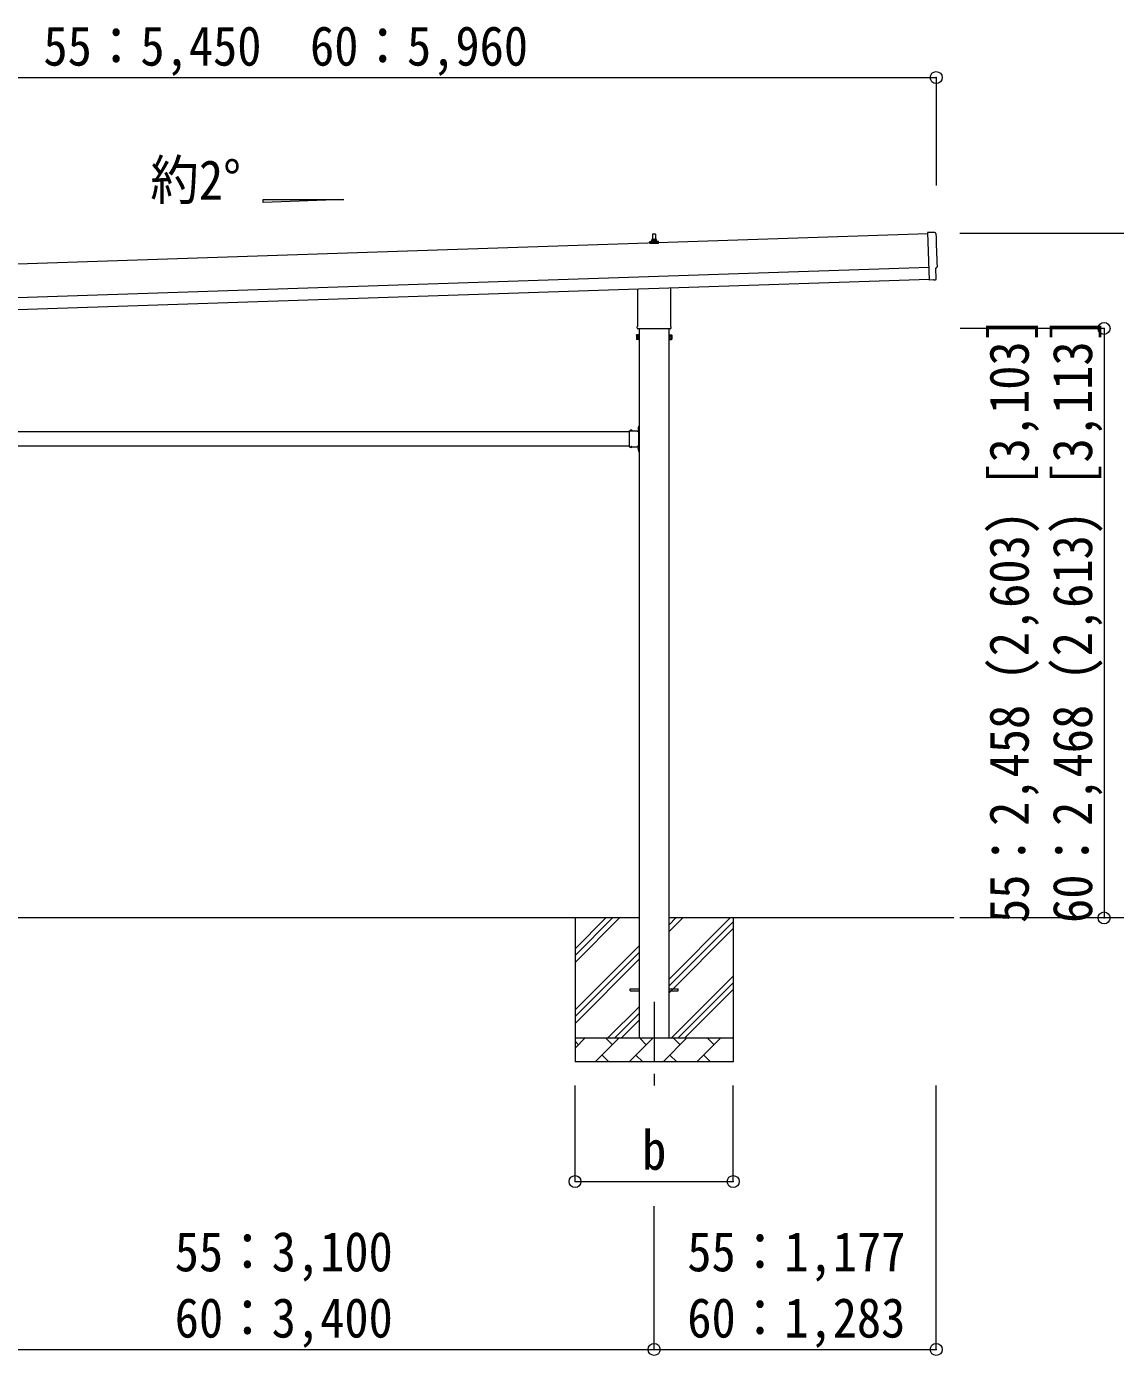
# Model space of a CAD drawing. Units: millimetres at full size, sheet at 1:50; details may follow other scales. Extents: x -14053 to 14053, y -9700 to 9700.
# Drawn here: x 4149 to 8691, y -3720 to 1821 of the extents above; entities that cross this region are included whole.
import ezdxf
from ezdxf.enums import TextEntityAlignment as Align

# ---------------------------------------------------------------- set-up
doc = ezdxf.new("R2010")
doc.units = ezdxf.units.MM
doc.header["$LTSCALE"] = 50
doc.header["$PDMODE"] = 32
doc.header["$PDSIZE"] = 50
doc.linetypes.add('CHAIN1', pattern=[8, 5, -1, 1, -1])
doc.linetypes.add('USER3', pattern=[4, 3, -1])
for name, color, linetype, lineweight in [('0-1_Defpoints', 7, 'CHAIN1', 9), ('0-2_TEXT1', 4, 'Continuous', 9), ('0-3_SHAPE', 7, 'Continuous', 9), ('0-7_PARTS2', 7, 'Continuous', 9), ('0-8_TABLE1', 6, 'Continuous', 9)]:
    doc.layers.add(name, color=color, linetype=linetype, lineweight=lineweight)
doc.styles.add('ＭＳ ゴシック', font='')
doc.styles.get('ＭＳ ゴシック').set_extended_font_data('MS Gothic')

msp = doc.modelspace()

# ---------------------------------------------------------------- linework, layer by layer
at = {"layer": '0-1_Defpoints'}
msp.add_line((6766.66, -2245.61), (6766.66, -2594.61), dxfattribs=at)
at = {"layer": '0-2_TEXT1'}
for p, q in [((7908.02, 957.47), (2525.01, 778.04)), ((6760.66, 931.99), (6761.39, 955.51)), ((6762.39, 956.49), (6770.93, 956.49)), ((6771.93, 955.51), (6772.66, 931.99)), ((7907.85, 962.56), (7914.48, 763.81)), ((7938.02, 961.98), (7907.85, 962.56)), ((6748.41, 916.49), (6748.41, 924.2)), ((6784.91, 916.49), (6748.41, 916.49)), ((6748.79, 924.99), (6784.53, 924.99)), ((6749.17, 925.17), (6755.89, 926.8)), ((6756.28, 926.99), (6777.04, 926.99)), ((6756.66, 927.77), (6756.66, 931.99)), ((6757.66, 931.99), (6775.66, 931.99)), ((6776.66, 927.77), (6776.66, 931.99)), ((6784.14, 925.17), (6777.42, 926.8)), ((6784.91, 916.49), (6784.91, 924.2)), ((2529.68, 638.12), (7912.69, 817.55)), ((7942.18, 815.14), (7942.68, 815.16)), ((7943.74, 768.14), (7942.18, 815.14)), ((2531.34, 588.14), (7914.35, 767.58)), ((6698.36, 572.5), (6698.36, 727.04)), ((6834.96, 731.6), (6834.96, 572.5)), ((7932.66, 765.32), (7914.48, 763.81)), ((7933.35, 764.71), (7932.66, 765.32)), ((7934.1, 764.46), (7941, 765.06)), ((6696.66, 563.72), (6696.66, 569.22)), ((6834.6, 560.22), (6698.72, 560.22)), ((6704.16, 560.22), (6704.16, -2395.61)), ((6829.16, -2395.61), (6829.16, 560.22)), ((6836.66, 569.22), (6836.66, 563.72)), ((6692.66, 534.22), (6693.42, 535.54)), ((6692.66, 534.22), (6692.66, 517.22)), ((6692.66, 517.22), (6693.42, 515.91)), ((6699.66, 535.54), (6693.42, 535.54)), ((6699.66, 530.63), (6693.42, 530.63)), ((6699.66, 520.82), (6693.42, 520.82)), ((6699.66, 515.91), (6693.42, 515.91)), ((6699.66, 515.91), (6699.66, 535.54)), ((6699.66, 534.92), (6702.16, 534.92)), ((6702.16, 516.52), (6699.66, 516.52)), ((6702.16, 536.22), (6704.16, 536.22)), ((6702.16, 515.22), (6702.16, 536.22)), ((6704.16, 515.22), (6702.16, 515.22)), ((6704.16, 536.22), (6704.16, 515.22)), ((6831.16, 536.22), (6829.16, 536.22)), ((6829.16, 515.22), (6831.16, 515.22)), ((6831.16, 515.22), (6831.16, 536.22)), ((6833.66, 534.92), (6831.16, 534.92)), ((6831.16, 516.52), (6833.66, 516.52)), ((6833.66, 535.54), (6839.9, 535.54)), ((6833.66, 515.91), (6833.66, 535.54)), ((6833.66, 530.63), (6839.9, 530.63)), ((6833.66, 520.82), (6839.9, 520.82)), ((6833.66, 515.91), (6839.9, 515.91)), ((6840.66, 534.22), (6839.9, 535.54)), ((6840.66, 517.22), (6839.9, 515.91)), ((6840.66, 534.22), (6840.66, 517.22)), ((3771.16, 132.39), (6662.16, 132.39)), ((6662.16, 135.39), (6702.16, 135.39)), ((6662.16, 135.39), (6662.16, 69.39)), ((6665.26, 135.9), (6677.06, 135.9)), ((6665.26, 135.9), (6665.26, 135.39)), ((6677.06, 135.9), (6677.06, 135.39)), ((6698.16, 133.39), (6702.16, 133.39)), ((6698.16, 131.39), (6698.16, 133.39)), ((6698.16, 132.39), (6703.66, 132.39)), ((6702.16, 131.39), (6698.16, 131.39)), ((6701.65, 151.29), (6701.65, 139.49)), ((6701.65, 151.29), (6702.16, 151.29)), ((6701.65, 139.49), (6702.16, 139.49)), ((6702.16, 155.39), (6702.16, 135.39)), ((6702.16, 155.39), (6704.16, 155.39)), ((6704.16, 148.39), (6702.16, 148.39)), ((6704.16, 142.39), (6702.16, 142.39)), ((6702.16, 131.39), (6702.16, 73.39)), ((6703.66, 132.39), (6703.66, 72.39)), ((3771.16, 72.39), (6662.16, 72.39)), ((6662.16, 69.39), (6702.16, 69.39)), ((6665.26, 68.88), (6665.26, 69.39)), ((6665.26, 68.88), (6677.06, 68.88)), ((6677.06, 68.88), (6677.06, 69.39)), ((6698.16, 73.39), (6698.16, 71.39)), ((6702.16, 73.39), (6698.16, 73.39)), ((6698.16, 72.39), (6703.66, 72.39)), ((6702.16, 71.39), (6698.16, 71.39)), ((6701.65, 65.29), (6701.65, 53.49)), ((6701.65, 65.29), (6702.16, 65.29)), ((6702.16, 69.39), (6702.16, 49.39)), ((6704.16, 62.39), (6702.16, 62.39)), ((6704.16, 56.39), (6702.16, 56.39)), ((6701.65, 53.49), (6702.16, 53.49)), ((6702.16, 49.39), (6704.16, 49.39)), ((6666.66, -2200.11), (6666.66, -2191.11)), ((6666.66, -2191.11), (6704.16, -2191.11)), ((6666.66, -2200.11), (6704.16, -2200.11)), ((6829.16, -2191.11), (6866.66, -2191.11)), ((6829.16, -2200.11), (6866.66, -2200.11)), ((6866.66, -2200.11), (6866.66, -2191.11))]:
    msp.add_line(p, q, dxfattribs=at)
at = {"layer": '0-2_TEXT1', "linetype": 'USER3'}
for p, q in [((6668.66, 138), (6670.01, 135.22)), ((6670.01, 135.22), (6671.16, 134.61)), ((6672.3, 135.22), (6671.16, 134.61)), ((6673.66, 138), (6672.3, 135.22)), ((6699.55, 147.89), (6702.33, 146.54)), ((6699.55, 142.89), (6702.33, 144.25)), ((6702.33, 146.54), (6702.93, 145.39)), ((6702.33, 144.25), (6702.93, 145.39)), ((6668.66, 66.78), (6670.01, 69.56)), ((6670.01, 69.56), (6671.16, 70.17)), ((6672.3, 69.56), (6671.16, 70.17)), ((6673.66, 66.78), (6672.3, 69.56)), ((6699.55, 61.89), (6702.33, 60.54)), ((6699.55, 56.89), (6702.33, 58.25)), ((6702.33, 60.54), (6702.93, 59.39)), ((6702.33, 58.25), (6702.93, 59.39))]:
    msp.add_line(p, q, dxfattribs=at)
at = {"layer": '0-2_TEXT1'}
for centre, radius, start, end in [((6762.39, 955.49), 1, 90, 178.60509), ((6770.93, 955.49), 1, 1.39491, 90), ((7937.94, 957.49), 4.5, 1.09537, 88.91326), ((6749.41, 924.2), 1, 103.62699, 180), ((6755.66, 927.77), 1, 283.62699, 0), ((6760.74, 931.35), 4.13, 90, 171.17633), ((6757.66, 930.99), 1, 90, 180), ((6769.99, 931.99), 4.83, 133.60282, 180), ((6763.33, 931.99), 4.83, 0, 46.39718), ((6772.57, 931.35), 4.13, 8.82367, 90), ((6775.66, 930.99), 1, 0, 90), ((6777.66, 927.77), 1, 180, 256.37301), ((6783.91, 924.2), 1, 0, 76.37301), ((7942.53, 819.66), 4.5, 271.90915, 2.73345), ((7934.01, 765.46), 1, 228.4071, 274.90505), ((6700.66, 569.22), 4, 125.09963, 180), ((6700.66, 563.72), 4, 180, 194.47751), ((6700.66, 563.72), 4, 194.47751, 241.04498), ((6832.66, 563.72), 4, 298.95502, 345.52249), ((6832.66, 569.22), 4, 0, 54.90037), ((6832.66, 563.72), 4, 345.52249, 0), ((6697, 533.08), 4.34, 145.61575, 214.38425), ((6697, 518.36), 4.34, 145.61575, 214.38425), ((6708.9, 525.72), 16.24, 162.41205, 197.58795), ((6836.31, 533.08), 4.34, 325.61575, 34.38425), ((6824.42, 525.72), 16.24, 342.41205, 17.58795), ((6836.31, 518.36), 4.34, 325.61575, 34.38425), ((6671.16, 130.16), 8.23, 44.2189, 135.7811), ((6707.39, 145.39), 8.23, 134.2189, 225.7811), ((6702.16, 135.39), 2, 270, 0), ((6671.16, 74.62), 8.23, 224.2189, 315.7811), ((6707.39, 59.39), 8.23, 134.2189, 225.7811), ((6702.16, 69.39), 2, 0, 90)]:
    msp.add_arc(centre, radius, start, end, dxfattribs=at)
for centre, major_axis, ratio, start_param, end_param in [((12704.97, 1047.34), (-4760.73, -158.69), 0.99863, 6.2686928, 6.2976566), ((7940.74, 768.05), (2.25, -2), 0.9974, 5.5252311, 7.0411395)]:
    msp.add_ellipse(centre, major_axis=major_axis, ratio=ratio, start_param=start_param, end_param=end_param, dxfattribs=at)
at = {"layer": '0-3_SHAPE'}
for p, q in [((6704.16, -1895.61), (3729.16, -1895.61)), ((6436.66, -2024.09), (6565.14, -1895.61)), ((6436.66, -2052.38), (6593.43, -1895.61)), ((6436.66, -2080.66), (6621.71, -1895.61)), ((6436.66, -1895.61), (6436.66, -2495.61)), ((6829.16, -1924.43), (6857.98, -1895.61)), ((6829.16, -1952.72), (6886.27, -1895.61)), ((6829.16, -2150.71), (7084.26, -1895.61)), ((8017.54, -1895.61), (6829.16, -1895.61)), ((6829.16, -2178.99), (7096.66, -1911.49)), ((7096.66, -1895.61), (7096.66, -2495.61)), ((6829.16, -2207.28), (7096.66, -1939.78)), ((6436.66, -2278.65), (6704.16, -2011.15)), ((6436.66, -2306.93), (6704.16, -2039.43)), ((6436.66, -2335.22), (6704.16, -2067.72)), ((6838.82, -2395.61), (7096.66, -2137.77)), ((6867.1, -2395.61), (7096.66, -2166.05)), ((6895.39, -2395.61), (7096.66, -2194.34)), ((6574.26, -2395.61), (6704.16, -2265.71)), ((6602.54, -2395.61), (6704.16, -2293.99)), ((6630.83, -2395.61), (6704.16, -2322.28)), ((6436.66, -2438.5), (6479.55, -2395.61)), ((6436.66, -2395.61), (7096.66, -2395.61)), ((6451, -2424.16), (6436.66, -2409.82)), ((6520.97, -2495.61), (6620.97, -2395.61)), ((6592.42, -2424.16), (6563.87, -2395.61)), ((6662.4, -2495.61), (6762.4, -2395.61)), ((6733.84, -2424.16), (6705.29, -2395.61)), ((6803.82, -2495.61), (6903.82, -2395.61)), ((6875.26, -2424.16), (6846.71, -2395.61)), ((6945.24, -2495.61), (7045.24, -2395.61)), ((7016.68, -2424.16), (6988.13, -2395.61)), ((7093.37, -2395.61), (7096.66, -2392.33)), ((6549.53, -2467.06), (6578.08, -2495.61)), ((6690.95, -2467.06), (6719.5, -2495.61)), ((6832.37, -2467.06), (6860.92, -2495.61)), ((6973.79, -2467.06), (7002.34, -2495.61)), ((7096.66, -2495.61), (6436.66, -2495.61))]:
    msp.add_line(p, q, dxfattribs=at)
at = {"layer": '0-7_PARTS2', "color": 4}
msp.add_lwpolyline([(5472.02, 1099.58), (5136.02, 1087.16), (5136.02, 1099.58)], close=True, dxfattribs=at)
at = {"layer": '0-8_TABLE1'}
for p, q in [((2494.02, 1608.5), (7943.69, 1608.5)), ((7943.69, 1608.5), (7943.69, 1158.5)), ((9293.69, 958.5), (8042.69, 958.5)), ((8643.69, 562.72), (8043.69, 562.72)), ((8643.69, 562.72), (8643.69, -1895.61)), ((9293.69, -1895.61), (8042.69, -1895.61)), ((6436.66, -2994.61), (6436.66, -2594.61)), ((7096.66, -2994.61), (7096.66, -2594.61)), ((7943.69, -3694.61), (7943.69, -2594.61)), ((6436.66, -2994.61), (7096.66, -2994.61)), ((6766.66, -3694.61), (6766.66, -3096.61)), ((3666.66, -3694.61), (6766.66, -3694.61)), ((6766.66, -3694.61), (7943.69, -3694.61))]:
    msp.add_line(p, q, dxfattribs=at)
for p in [(7943.69, 1608.5), (8643.69, 562.72), (8643.69, -1895.61), (6436.66, -2994.61), (7096.66, -2994.61), (6766.66, -3694.61), (7943.69, -3694.61)]:
    msp.add_point(p, dxfattribs=at)

# ---------------------------------------------------------------- texts
at = {"layer": '0-7_PARTS2', "style": 'ＭＳ ゴシック', "width": 0.9}
msp.add_text('約2°', height=165, dxfattribs=at).set_placement((4664.94, 1049.52), align=Align.BOTTOM_LEFT)
at = {"layer": '0-8_TABLE1', "color": 7, "style": 'ＭＳ ゴシック', "width": 0.9}
for s, p in [('55：5,450\u300060：5,960', (4218.85, 1608.5)), ('b', (6716.66, -2994.61)), ('55：3,100', (4766.66, -3418.57)), ('55：1,177', (6905.17, -3418.57)), ('60：3,400', (4766.66, -3694.61)), ('60：1,283', (6905.17, -3694.61))]:
    msp.add_text(s, height=165, dxfattribs=at).set_placement(p, align=Align.BOTTOM_LEFT)
for s, p in [('55：2,458 (2,603) [3,103]', (8379.17, -1916.44)), ('60：2,468 (2,613) [3,113]', (8643.69, -1916.44))]:
    msp.add_text(s, height=165, rotation=90, dxfattribs=at).set_placement(p, align=Align.BOTTOM_LEFT)

doc.saveas('drawing.dxf')
